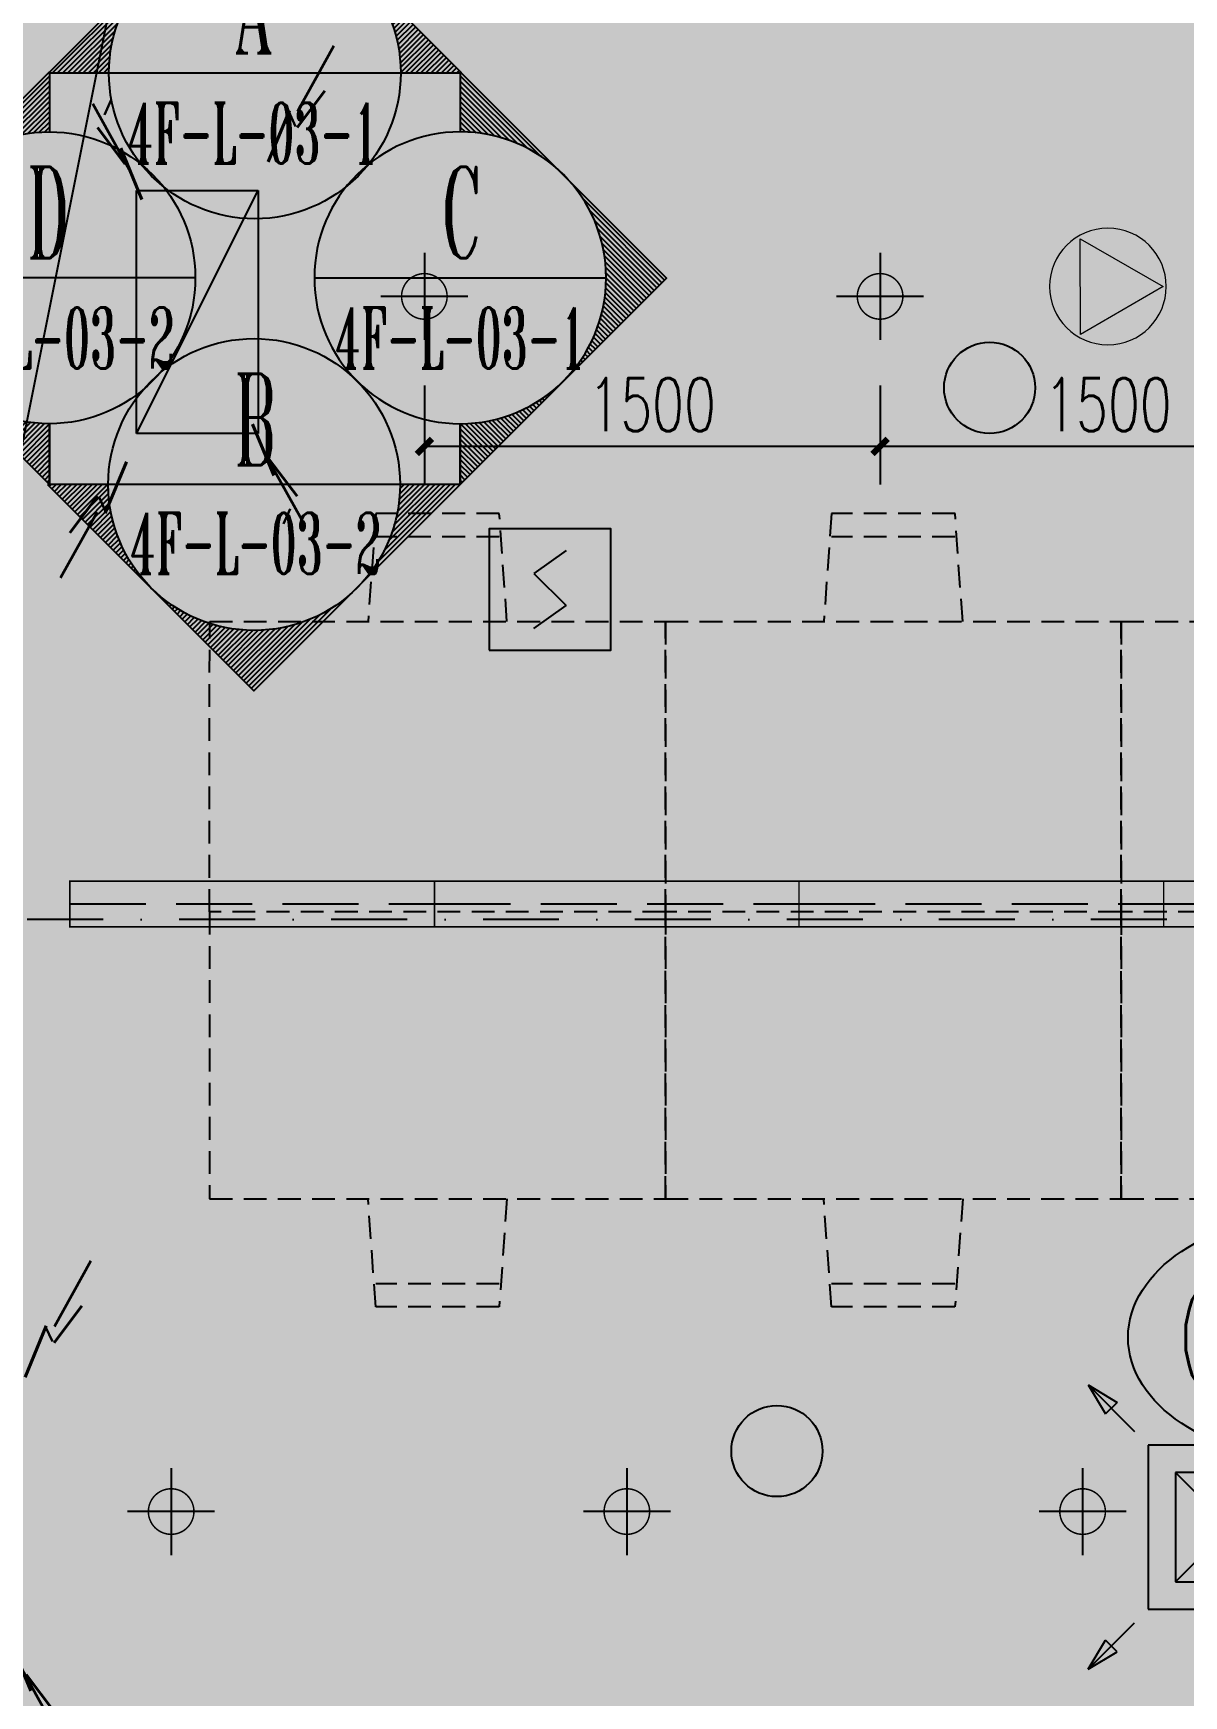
# Model space of a CAD drawing. Extents: x -354516 to 794396, y -401250 to -150594.
# Drawn here: x 16260 to 20047, y -354005 to -348533 of the extents above; entities that cross this region are included whole.
import ezdxf
from ezdxf.enums import TextEntityAlignment as Align

# ---------------------------------------------------------------- set-up
doc = ezdxf.new("R2010")
doc.units = 0
doc.header["$LTSCALE"] = 1000
doc.header["$MEASUREMENT"] = 0
for name, pattern in [('$0$HIDDEN', [0.375, 0.25, -0.125, 0, 0]), ('DASH', [0.35, 0.25, -0.1]), ('DASHDOT2', [0.5, 0.25, -0.125, 0, -0.125]), ('DOTE', [2.4200000000000004, 2, -0.2, 0.02, -0.2])]:
    doc.linetypes.add(name, pattern=pattern)
for name, color, linetype in [('0-吊顶材质', 251, 'Continuous'), ('0-吊顶边界', 36, 'Continuous'), ('0-火灾自动报警', 1, 'Continuous'), ('0-灯具', 20, 'Continuous'), ('0-灯具1', 40, 'Continuous'), ('0-灯具修改0109', 140, 'Continuous'), ('A-轴线1', 1, 'DOTE'), ('A填-灰度80', 252, 'Continuous'), ('A标-文字', 7, 'Continuous'), ('A标-索引', 3, 'Continuous'), ('BPM', 4, 'Continuous'), ('LINE', 11, 'Continuous'), ('M-DUCT-S-DIFF', 6, 'DASH'), ('PUB_DIM', 3, 'Continuous'), ('S-PLT', 30, 'Continuous'), ('SN', 3, 'Continuous'), ('text', 7, 'Continuous'), ('Z-110', 110, 'Continuous'), ('墙体', 7, 'Continuous'), ('家具1', 61, 'Continuous')]:
    doc.layers.add(name, color=color, linetype=linetype)
doc.layers.add('0-地面材质_material hatch', color=251, linetype='Continuous', transparency=0.3)
doc.styles.add('DIM_FONT', font='SIMPLEX', dxfattribs={"width": 0.7, "bigfont": 'GBCBIG'})
doc.styles.add('HT', font='romant.shx', dxfattribs={"width": 0.8, "bigfont": 'tjhts.shx'})
doc.styles.add('HZ', font='tjromans.shx', dxfattribs={"width": 0.7, "bigfont": 'tjhztxt.shx'})
doc.styles.add('romans', font='romans', dxfattribs={"width": 0.7})
doc.dimstyles.new('_TCH_ARCH&&50', dxfattribs={"dimscale": 0.5, "dimtxt": 350, "dimasz": 100, "dimexe": 250, "dimexo": 300, "dimgap": 100, "dimtad": 1, "dimdec": 0, "dimzin": 0, "dimdsep": 46, "dimtxsty": 'DIM_FONT', "dimblk": 'ARCHTICK', "dimcen": 0.09, "dimclrd": 3, "dimclre": 3, "dimclrt": 7, "dimazin": 2, "dimtfac": 1, "dimtdec": 0, "dimtix": 1, "dimtmove": 2, "dimatfit": 3, "dimfxl": 0, "dimtolj": 1, "dimtzin": 0, "dimarcsym": 0})

# ---------------------------------------------------------------- blocks, each defined once
blk = doc.blocks.new('PFV1')
at = {"color": 0, "linetype": 'ByBlock', "lineweight": -2}
for p, q in [((-8.876596426136985, 246.3417198565585), (-255.8765964261368, -179.4582801434426)), ((236.3234035738633, -180.4582801434426), (-8.876596426136985, 246.3417198565585)), ((-255.8765964261368, -179.4582801434426), (236.3234035738633, -180.4582801434426))]:
    blk.add_line(p, q, dxfattribs=at)
blk.add_circle((-9.476596436230466, -37.85828015566221), 300, dxfattribs=at)
blk = doc.blocks.new('TJ-FK3')
for p, q in [((0.5, 0.5000000000109139), (-0.5, 0.5000000000109139)), ((-0.5, 0.5000000000109139), (-0.5, -0.5000000000109139)), ((0.5, -0.5000000000109139), (0.5, 0.5000000000109139)), ((-0.5, -0.5000000000109139), (0.5, -0.5000000000109139))]:
    blk.add_line(p, q)
at = {"color": 95}
blk.add_line((-0.5, -0.5000000000109139), (0.5, 0.5000000000109139), dxfattribs=at)
at = {"color": 95, "style": 'romans'}
for height, rotation, text_generation_flag, width, p in [(0.654350400000001, 311.9912634688246, 4, 0.7999999999999938, (-0.946558161143912, 1.379098507117305)), (0.654350400000001, 48.00873653117544, 6, 0.7999999999999938, (0.946558161143912, 1.379098507117305)), (0.4436329971176305, 320.4926385295876, 4, 0.7999999999999909, (-0.7543717489952542, 0.9428834698555875)), (0.1337774737157268, 41.99126346882271, 4, 0.7999999999999959, (-0.8762879117875855, 0.7825028944571386)), (0.4436329971176255, 123.4898884080581, 6, 0.8000000000000188, (-0.9503797233537625, 0.7664512077863037)), (0.4436329971176255, 236.5101115919419, 4, 0.8000000000000188, (0.9503797233537625, 0.7664512077863037)), (0.4436329971176305, 39.50736147041247, 6, 0.7999999999999909, (0.7543717489952542, 0.9428834698555875)), (0.1337774737157268, 318.0087365311772, 6, 0.7999999999999959, (0.8762879117875855, 0.7825028944571386)), (0.4436329971176305, 219.5073614704124, 6, 0.7999999999999909, (-0.7543717489952542, -0.9428834698555875)), (0.4436329971176255, 56.51011159194187, 4, 0.8000000000000188, (-0.9503797233537625, -0.7664512077863037)), (0.4436329971176255, 303.4898884080581, 6, 0.8000000000000188, (0.9503797233537625, -0.7664512077863037)), (0.4436329971176305, 140.4926385295875, 4, 0.7999999999999909, (0.7543717489952542, -0.9428834698555875)), (0.1337774737157268, 138.0087365311773, 6, 0.7999999999999959, (-0.8762879117875855, -0.7825028944571386)), (0.1337774737157268, 221.9912634688228, 4, 0.7999999999999959, (0.8762879117875855, -0.7825028944571386)), (0.654350400000001, 228.0087365311754, 6, 0.7999999999999938, (-0.946558161143912, -1.379098507117305)), (0.654350400000001, 131.9912634688245, 4, 0.7999999999999938, (0.946558161143912, -1.379098507117305))]:
    blk.add_text('-', height=height, rotation=rotation, dxfattribs=dict(at, text_generation_flag=text_generation_flag, width=width)).set_placement(p)
blk = doc.blocks.new('TJ-FK1')
at = {"color": 95}
for p, q in [((-1.299264068719822, 1.299264068715274), (-1.034099025766409, 1.140165042943408)), ((-1.299264068710727, 1.299264068711636), (-0.8749999999990905, 0.875)), ((-1.299264068714365, 1.29926406872255), (-1.140165042942499, 1.034099025768228)), ((1.299264068710727, 1.299264068711636), (0.8749999999990905, 0.875)), ((1.299264068719822, 1.299264068715274), (1.034099025766409, 1.140165042943408)), ((1.299264068714365, 1.29926406872255), (1.140165042942499, 1.034099025768228)), ((-1.140165042943408, 1.03409902576459), (-1.034099025766409, 1.140165042943408)), ((1.140165042943408, 1.03409902576459), (1.034099025766409, 1.140165042943408)), ((-1.299264068710727, -1.299264068715274), (-0.8749999999990905, -0.875000000003638)), ((1.299264068710727, -1.299264068715274), (0.8749999999990905, -0.875000000003638)), ((-1.299264068714365, -1.299264068726188), (-1.140165042942499, -1.034099025771866)), ((-1.140165042943408, -1.034099025768228), (-1.034099025766409, -1.140165042947046)), ((1.140165042943408, -1.034099025768228), (1.034099025766409, -1.140165042947046)), ((1.299264068714365, -1.299264068726188), (1.140165042942499, -1.034099025771866)), ((-1.299264068719822, -1.299264068718912), (-1.034099025766409, -1.140165042947046)), ((1.299264068719822, -1.299264068718912), (1.034099025766409, -1.140165042947046))]:
    blk.add_line(p, q, dxfattribs=at)
for p, q in [((-0.75, 0.75), (0.7500000000004547, 0.75)), ((-0.75, -0.750000000003638), (-0.75, 0.75)), ((0.7500000000004547, 0.75), (0.7500000000009095, -0.75)), ((-0.5, -0.5), (-0.5, 0.5)), ((-0.5, 0.5), (0.5, 0.5)), ((0.5, 0.5), (0.5, -0.5)), ((0.5, -0.5), (-0.5, -0.5)), ((0.7500000000009095, -0.75), (-0.75, -0.750000000003638))]:
    blk.add_line(p, q)
at = {"color": 251}
for p, q in [((-0.5, -0.5), (0.5, 0.5)), ((0.5, -0.5), (-0.5, 0.5))]:
    blk.add_line(p, q, dxfattribs=at)
blk.add_point((0, 0))
blk = doc.blocks.new('$TwtSys$00000128')
h = blk.add_hatch(color=8)
h.dxf.hatch_style = 1
edge = h.paths.add_edge_path()
edge.add_arc((0, 0), 1, 0, 360)
blk.add_circle((0, 0, 9.999999999999692e-09), 1)
blk = doc.blocks.new('YG')
at = {"layer": 'BPM', "color": 6, "ltscale": 2}
for p, q in [((53.03300858906005, 328.0330085889436), (-53.03300858894363, 253.03300858906)), ((-53.03300858894363, 253.03300858906), (53.03300858906005, 146.9669914110564)), ((-53.03300858906005, 71.96699141105637), (53.03300858906005, 146.9669914110564))]:
    blk.add_line(p, q, dxfattribs=at)
at = {"layer": 'BPM'}
blk.add_lwpolyline([(-200, 0), (200, 0), (200, 400), (-200, 400)], close=True, dxfattribs=at)
blk = doc.blocks.new('GRID')
at = {"layer": '墙体', "color": 250, "linetype": 'DASHDOT2', "lineweight": -3}
blk.add_line((107436.3835067166, 33586.54070517188), (-19063.61649328339, 33586.54070517188), dxfattribs=at)
blk = doc.blocks.new('TL-02')
at = {"layer": 'SN'}
blk.add_ellipse((0, 0), major_axis=(-6, 0), ratio=0.6666666666666666, dxfattribs=at)
at = {"layer": 'SN', "color": 6, "style": 'HZ', "width": 0.7}
blk.add_attdef('A', text='', height=4.5, dxfattribs=at).set_placement((0, 0), align=Align.MIDDLE_CENTER)
blk = doc.blocks.new('A$C21183209')
at = {"layer": '0-灯具1', "color": 3, "linetype": 'DASH'}
blk.add_line((0, 75), (1200, 75), dxfattribs=at)
at = {"layer": '0-灯具1', "const_width": 5}
blk.add_lwpolyline([(0, 0), (1200, 0), (1200, 150), (0, 150)], close=True, dxfattribs=at)
blk = doc.blocks.new('sdhdfhfdhfhfgffff')
at = {"layer": '0-灯具1'}
for points in [[(0, 143.1818181818235), (0, -143.1818181818235)], [(-143.1818181818235, 0), (143.1818181818235, 0)]]:
    blk.add_lwpolyline(points, dxfattribs=at)
at = {"layer": '0-灯具1', "const_width": 5}
for points in [[(0, 75, 1), (0, -75, 7.992132572553525)], [(0, 75, -1), (0, -75, -7.992132572553525)]]:
    blk.add_lwpolyline(points, format="xyb", dxfattribs=at)
blk = doc.blocks.new('_ArchTick')
at = {"color": 0, "linetype": 'ByBlock', "const_width": 0.4}
blk.add_lwpolyline([(-0.5, -0.5), (0.5, 0.5)], dxfattribs=at)
blk = doc.blocks.new('*D434')
at = {"layer": 'Defpoints', "color": 0}
for p in [(19047.3888335199, -349542.2304539027), (20547.3888335199, -349542.2304539027), (19047.3888335199, -349892.9834655477)]:
    blk.add_point(p, dxfattribs=at)
at = {"layer": 'PUB_DIM', "color": 3, "lineweight": -2}
for p, q in [((19047.3888335199, -349692.2304539027), (19047.3888335199, -350017.9834655477)), ((20547.3888335199, -349692.2304539027), (20547.3888335199, -350017.9834655477)), ((20547.3888335199, -349892.9834655477), (19047.3888335199, -349892.9834655477))]:
    blk.add_line(p, q, dxfattribs=at)
at = {"layer": 'PUB_DIM', "color": 3, "lineweight": -2, "xscale": 50, "yscale": 50, "zscale": 50, "rotation": 180}
blk.add_blockref('_ArchTick', (19047.3888335199, -349892.9834655477), dxfattribs=at)
at = {"layer": 'PUB_DIM', "color": 3, "lineweight": -2, "xscale": 50, "yscale": 50, "zscale": 50}
blk.add_blockref('_ArchTick', (20547.3888335199, -349892.9834655477), dxfattribs=at)
at = {"layer": 'PUB_DIM', "color": 7, "insert": (19797.3888335199, -349755.4834655477), "char_height": 175, "attachment_point": 5, "style": 'DIM_FONT'}
blk.add_mtext('\\A1;1500', dxfattribs=at)
blk = doc.blocks.new('*D435')
at = {"layer": 'Defpoints', "color": 0}
for p in [(17547.3888335199, -349542.2304539027), (19047.3888335199, -349542.2304539027), (17547.3888335199, -349892.9834655477)]:
    blk.add_point(p, dxfattribs=at)
at = {"layer": 'PUB_DIM', "color": 3, "lineweight": -2}
for p, q in [((17547.3888335199, -349692.2304539027), (17547.3888335199, -350017.9834655477)), ((19047.3888335199, -349692.2304539027), (19047.3888335199, -350017.9834655477)), ((19047.3888335199, -349892.9834655477), (17547.3888335199, -349892.9834655477))]:
    blk.add_line(p, q, dxfattribs=at)
at = {"layer": 'PUB_DIM', "color": 3, "lineweight": -2, "xscale": 50, "yscale": 50, "zscale": 50, "rotation": 180}
blk.add_blockref('_ArchTick', (17547.3888335199, -349892.9834655477), dxfattribs=at)
at = {"layer": 'PUB_DIM', "color": 3, "lineweight": -2, "xscale": 50, "yscale": 50, "zscale": 50}
blk.add_blockref('_ArchTick', (19047.3888335199, -349892.9834655477), dxfattribs=at)
at = {"layer": 'PUB_DIM', "color": 7, "insert": (18297.3888335199, -349755.4834655477), "char_height": 175, "attachment_point": 5, "style": 'DIM_FONT'}
blk.add_mtext('\\A1;1500', dxfattribs=at)
blk = doc.blocks.new('A$C60322C3B')
at = {"layer": 'A标-索引'}
h = blk.add_hatch(dxfattribs=at)
h.set_pattern_fill('ANSI31', color=3, scale=10, style=0)
h.set_pattern_definition([(45, (-499755.9274758964, -166059.0656559148), (-11.22532015133644, 11.22532015133644), [])])
edge = h.paths.add_edge_path()
edge.add_line((-451.4783820866141, 452.4577604662627), (-904.284684085229, -0.3485404054517858))
edge.add_line((-904.2846840852872, -0.3485404053935781), (-639.0368938521133, -0.3485407547559589))
edge.add_ellipse((1.327918718568981, -0.3485415987670422), major_axis=(-0.4054723741044724, 640.3646842939327), ratio=0.9999999998537377, start_angle=404.963720827264, end_angle=449.9637208272668, ccw=False)
edge = h.paths.add_edge_path()
edge.add_line((1.327919911826029, 905.2640613380354), (-451.4783820866141, 452.4577604662627))
edge.add_ellipse((1.327918718801811, -0.3485415984177962), major_axis=(0.0001325876241709353, 640.3648126643536), ratio=0.9999999998537082, start_angle=315.00001178763426, end_angle=405.00001178762705, ccw=False)
edge.add_line((454.134220717242, 452.4577592734713), (1.327919911767822, 905.2640613380936))
edge = h.paths.add_edge_path()
edge.add_line((906.9405215231236, -0.3485427916748449), (454.1342207171838, 452.4577592734131))
edge.add_ellipse((1.327918719034642, -0.3485415987670422), major_axis=(-0.1922822936071592, 640.3647837962156), ratio=0.9999999998534758, start_angle=269.9827957249632, end_angle=314.9827957249526, ccw=False)
edge.add_line((641.6927312898915, -0.3485424417303875), (906.94052152324, -0.3485427916748449))
at = {"layer": 'A标-索引', "color": 60}
blk.add_line((-904.2846840852872, -0.3485404053935781), (906.9405215231236, -0.3485427910927683), dxfattribs=at)
blk.add_lwpolyline([(906.9405215231236, -0.3485427910927683), (1.327919911593199, 905.2640613380354), (-904.2846840852872, -0.3485404053935781)], dxfattribs=at)
blk.add_circle((0, 0), 640.3648125708895, dxfattribs=at)
at = {"layer": 'A标-文字', "color": 4, "style": 'HT', "width": 0.7}
for tag, p in [('E', (-5.460666131228209, 286.5336820804514)), ('-', (24.09126845281571, -264.1707114572637))]:
    blk.add_attdef(tag, text='', height=350, rotation=0.5956162231914178, dxfattribs=at).set_placement(p, align=Align.MIDDLE_CENTER)
blk = doc.blocks.new('A$C3EF60822')
at = {"layer": 'A填-灰度80'}
h = blk.add_hatch(dxfattribs=at)
h.set_pattern_fill('ANSI31', color=256, scale=10, style=0)
h.set_pattern_definition([(44.99999999999999, (-498751.2942502147, -165054.4324314244), (-11.22532015133644, 11.22532015133644), [])])
edge = h.paths.add_edge_path()
edge.add_line((-452.4577598054893, 451.4783826828934), (0.348541596555151, 904.2846840849379))
edge.add_line((0.3485415964532876, 904.2846840848797), (0.3485415964532876, 639.0368938516767))
edge.add_ellipse((0.3485415966715664, -1.327918719151057), major_axis=(-452.806301402132, 452.8063014021317), ratio=0.999999999999968, start_angle=-44.9999999999853, end_angle=1.103016363531548e-11)
edge = h.paths.add_edge_path()
edge.add_line((-905.2640612074174, -1.327918719442096), (-452.4577598055475, 451.478382682777))
edge.add_ellipse((0.3485415964387357, -1.327918719151057), major_axis=(-452.8063014020444, 452.8063014020444), ratio=0.9999999999999679, start_angle=0, end_angle=89.99999999999818)
edge.add_line((-452.4577598054893, -454.1342201211955), (-905.2640612073592, -1.327918719354784))
edge = h.paths.add_edge_path()
edge.add_line((0.348541596904397, -906.9405215235893), (-452.457759805664, -454.1342201211664))
edge.add_ellipse((0.3485415966715664, -1.327918719267473), major_axis=(452.8063014021027, 452.8063014021026), ratio=0.9999999999999467, start_angle=179.9999999999779, end_angle=224.9999999999807)
edge.add_line((0.3485415964387357, -641.6927312901244), (0.3485415969626047, -906.9405215235893))
at = {"color": 60}
for p, q in [((0.3485415964532876, 904.2846840848797), (0.2468180223368108, 640.3647650049534)), ((640.3648125708569, 3.403984010219574e-07), (-640.3648125708569, -3.403984010219574e-07)), ((0.3485415964387357, -906.9405215235893), (0, -640.3648125708569))]:
    blk.add_line(p, q, dxfattribs=at)
for points in [[(0.3485415964387357, -906.9405215235893), (-905.2640612074174, -1.327918719034642), (0.3485415964532876, 904.2846840848797)], [(0.3485415964532876, 904.2846840848797), (0.3485415964387357, 640.3647177177481)], [(0.3485415964387357, -640.3647177177481), (0.3485415964387357, -906.9405215235893)]]:
    blk.add_lwpolyline(points, dxfattribs=at)
blk.add_circle((0, 0), 640.3648125708894, dxfattribs=at)
at = {"layer": 'A标-文字', "color": 4, "style": 'HT', "width": 0.7}
for tag, p in [('X', (150.9757389156131, 346.4964550924499)), ('XX', (337.5704697009757, -202.5753468793408))]:
    blk.add_attdef(tag, text='', height=350, rotation=0.5956162215543248, dxfattribs=at).set_placement(p, align=Align.MIDDLE_CENTER)

msp = doc.modelspace()

# ---------------------------------------------------------------- hatches: boundary and pattern name
at = {"layer": '0-吊顶材质'}
h = msp.add_hatch(dxfattribs=at)
h.set_pattern_fill('AR-SAND', color=256, scale=112.5)
h.set_pattern_definition([(37.50000000000001, (-498310856.1664238, -3090192758.000448), (-7.086752787330918, 216.7676740139804), [0, -171, 0, -191.25, 0, -182.8125]), (7.499999999999999, (-498310856.1664238, -3090192758.000448), (199.0998793426193, 317.4914323383458), [0, -92.25, 0, -154.125, 0, -59.0625]), (327.5, (-498310994.5414238, -3090192758.000448), (350.3409594470432, 0.636643522908556), [0, -56.25, 0, -202.5, 0, -264.375]), (317.5, (-498310994.5414238, -3090192758.000448), (338.189243014383, 98.73850105510306), [0, -28.125, 0, -132.75, 0, -151.875])])
edge = h.paths.add_edge_path()
edge.add_line((13410.05272179973, -363949.9960022294), (12472.26006251705, -363949.9986601197))
edge.add_line((12472.26006251705, -363949.9986601197), (14236.00433451068, -355100.8009658181))
edge.add_arc((14199.67292004955, -354803.0090446793), 299.9999999537706, 276.9558630907644, 420.5558898083394)
edge.add_line((14347.14521843326, -354541.7583580338), (15580.64391029012, -348385.2215390527))
edge.add_arc((15542.74984276426, -348087.6244292581), 300.0000001862731, 277.2566184408639, 420.0396307268638)
edge.add_line((15692.57010150087, -347827.7131171548), (17472.25979489219, -338949.9999981248))
edge.add_line((17472.25979489219, -338949.9999981248), (18410.05192333591, -338950.0000014626))
edge.add_line((18410.05192333591, -338950.0000014626), (13410.05272179973, -363949.9960022294))
at = {"layer": '0-地面材质_material hatch'}
h = msp.add_hatch(dxfattribs=at)
h.set_pattern_fill('AR-CONC', color=256, scale=75)
h.set_pattern_definition([(49.99999999999999, (-498310856.1664238, -3090192758.000448), (537.9451369505651, -47.06410123694633), [56.25, -618.75]), (355, (-498310856.1664238, -3090192758.000448), (-104.06350020975, 564.1441002750089), [45, -495]), (100.45144446, (-498310811.3376631, -3090192761.922456), (433.881635045334, 517.0799932264721), [47.80514399999991, -525.8565839999986]), (46.18420000000002, (-498310856.1664238, -3090192608.000448), (800.4309980036793, -124.1394605948074), [84.37499999999983, -928.1249999999986]), (96.63563549, (-498310789.463865, -3090192618.345428), (700.9964592556713, 730.5889505809129), [71.7077565, -788.7853199999998]), (351.1841639899999, (-498310856.1664238, -3090192608.000448), (700.9964587910798, 730.5889502024926), [67.5, -742.5000007499999]), (21, (-498310781.1664238, -3090192645.500448), (447.6802890888462, -301.9641679990041), [56.25, -618.75]), (326.0000000000001, (-498310781.1664238, -3090192645.500448), (182.4864989411863, 543.8625337851397), [45, -495]), (71.45144474, (-498310743.8597333, -3090192670.664129), (630.1667825474783, 241.8983646047654), [47.8051425, -525.856584]), (37.50000000000001, (-498310856.1664238, -3090192758.000448), (9.119891487968001, 249.6703903734836), [0, -488.9999999999999, 0, -502.5, 0, -496.875]), (7.499999999999999, (-498310856.1664238, -3090192758.000448), (197.3021530816115, 295.8087839117702), [0, -286.5, 0, -477.75, 0, -189.375]), (327.5, (-498311023.4164238, -3090192758.000448), (400.3668271293068, -16.91615380078482), [0, -187.5, 0, -585, 0, -776.25]), (317.5, (-498311098.4164238, -3090192758.000448), (437.3896270067897, 75.07873674923829), [0, -243.75, 0, -388.5, 0, -551.25])])
h.paths.add_polyline_path([(12472.25638580451, -363949.9888048493), (12503.6348581327, -363793.0957985245), (12111.39802974591, -363714.6487555825), (13048.99857556949, -359026.6748895966), (13441.22250688205, -359105.163037809), (13480.44558256993, -358909.0468535744), (13283.04174210823, -358869.4359917637), (13573.29245056904, -357397.7801194187), (13770.71308720241, -357437.3070001923), (13813.84172541032, -357242.0592885338), (13421.31311953197, -357163.9950914704), (14725.32692778239, -350643.0137410485), (15117.35159462819, -350721.4183521591), (15156.56627822051, -350525.3441276871), (14959.59179626091, -350485.8187152601), (15253.77445290668, -349014.905431912), (15450.76492458711, -349054.3468671166), (15489.96242129931, -348858.3565626465), (15097.87227851281, -348779.8945889794), (15738.16794294248, -345579.993238958), (16130.52994388471, -345658.5090318047), (16169.75301951299, -345462.3928480469), (15972.5729871421, -345423.0005990124), (16268.12786102583, -343952.3183780765), (16463.94285631309, -343991.4376211487), (16503.14916277061, -343795.40528396), (16112.28186804185, -343717.2321458184), (17048.62119007239, -339028.4315166794), (17440.85801851878, -339106.8785600983), (17472.23636311421, -338949.9861917816), (28663.02513820062, -338949.4882088028), (28664.41386425624, -339850.0971746765), (28866.98744130263, -339850.0968327843), (24125.06425225863, -363049.8828559243), (23741.09465909133, -363049.8831591927), (23741.09536868463, -363949.4726777397)])

# ---------------------------------------------------------------- linework, layer by layer
at = {"layer": '0-吊顶边界'}
msp.add_lwpolyline([(13410.05272179973, -363949.9960022294), (12472.26006251705, -363949.9986601197), (14236.00433451068, -355100.8009658181, 0.7238794543061171), (14347.14521843326, -354541.7583580338), (15580.64391029012, -348385.2215390527, 0.7184605055316894), (15692.57010150087, -347827.7131171548), (17472.25979489219, -338949.9999981248), (18410.05192333591, -338950.0000014626)], format="xyb", close=True, dxfattribs=at)
at = {"layer": '0-灯具', "linetype": '$0$HIDDEN', "ltscale": 0.005, "const_width": 50}
msp.add_lwpolyline([(18288.57855946984, -338950.0065670335), (13288.55435616936, -363949.9976048791)], dxfattribs=at)
at = {"layer": '0-灯具修改0109'}
msp.add_lwpolyline([(15861.31625620567, -357415.5941671398, 0, 75, 0.5), (15861.31625620567, -356640.4145575811, 0, 75, 0.5), (15861.31625620567, -355946.8339612782, 0, 75, 0.5), (15861.31625620567, -355212.4545927723, 0, 75, 0.5), (15861.31625620567, -354518.8725276198, 0, 75, 0.5), (15861.31625620567, -353743.6943869109, 0, 75, 0.5), (15861.31625620567, -352764.5209163364, 0, 75, 0.5), (16473.7253473351, -352764.5209163364, 0, 75, 0.5), (16473.7253473351, -352111.7390922369, 0, 75, 0.5), (16473.7253473351, -351214.1646349186, 0, 75, 0.5), (16473.7253473351, -350357.3874809537, 0, 75, 0.5), (17045.30437061528, -350357.3874809537, 0, 75, 0.5), (17045.30437061528, -349582.2093402448, 0, 75, 0.5), (17045.30437061528, -348725.4321862797, 0, 75, 0.5), (17045.30437061528, -348031.851589977, 0, 75, 0.5)], format="xyseb", dxfattribs=at)
at = {"layer": '家具1', "color": 137, "linetype": '$0$HIDDEN', "ltscale": 0.3}
for p, q in [((17387.60407971887, -350113.7948449402), (17362.18102003927, -350469.3931970688)), ((17794.00407886428, -350113.8211989206), (17387.60407971887, -350113.7948449402)), ((17819.38101907815, -350469.4228452967), (17794.00407886428, -350113.8211989206)), ((18887.60407656498, -350113.8921160293), (18862.18101688538, -350469.4904681579)), ((19294.00407571039, -350113.9184700098), (18887.60407656498, -350113.8921160293)), ((19319.38101592426, -350469.5201163859), (19294.00407571039, -350113.9184700098)), ((17793.99913749295, -350190.0211987604), (17387.59913834754, -350189.99484478)), ((19293.99913433906, -350190.1184698496), (18887.59913519365, -350190.0921158692)), ((16840.71905296715, -351424.9593836289), (16840.78102113566, -350469.3593856381)), ((16840.78102113566, -350469.3593856381), (18340.78101798177, -350469.4566567273)), ((18340.71904981326, -351425.0566547181), (18340.78101798177, -350469.4566567273)), ((18340.78101798177, -350469.4566567273), (18340.71904981326, -351425.0566547181)), ((18340.7190498081, -351425.0566550713), (18340.78101797661, -350469.4566570806)), ((18340.78101798177, -350469.4566567273), (19840.78101482788, -350469.5539278165)), ((19840.78101482788, -350469.5539278165), (19840.71904665937, -351425.1539258072)), ((19840.71904665421, -351425.1539261605), (19840.78101482272, -350469.5539281697)), ((19840.78101482272, -350469.5539281697), (21340.78101166883, -350469.6511992589)), ((16840.71905296715, -351424.9593836289), (16840.65779708073, -352369.5754073246)), ((18340.71904981326, -351425.0566547181), (16840.71905296715, -351424.9593836289)), ((18340.71904981326, -351425.0566547181), (18340.65779392685, -352369.6726784137)), ((18340.65779392685, -352369.6726784137), (18340.71904981326, -351425.0566547181)), ((18340.7190498081, -351425.0566550713), (18340.65779392169, -352369.672678767)), ((19840.71904665937, -351425.1539258072), (18340.71904981326, -351425.0566547181)), ((19840.65779077296, -352369.7699495029), (19840.71904665937, -351425.1539258072)), ((19840.71904665421, -351425.1539261605), (19840.6577907678, -352369.7699498562)), ((21340.71904350032, -351425.2511972496), (19840.71904665421, -351425.1539261605)), ((16840.65779708073, -352369.5754073246), (18340.65779392685, -352369.6726784137)), ((17387.43473619823, -352725.2108651313), (17362.05779598435, -352369.6092187552)), ((17819.25779502323, -352369.6388669832), (17793.83473534364, -352725.2372191117)), ((18340.65779392685, -352369.6726784137), (19840.65779077296, -352369.7699495029)), ((18887.43473304434, -352725.3081362204), (18862.05779283046, -352369.7064898444)), ((19319.25779186934, -352369.7361380723), (19293.83473218975, -352725.3344902009)), ((19840.6577907678, -352369.7699498562), (21340.65778761391, -352369.8672209453)), ((17793.83967671496, -352649.0372192719), (17387.43967756955, -352649.0108652915)), ((19293.83967356108, -352649.134490361), (18887.43967441566, -352649.1081363806)), ((17793.83473534364, -352725.2372191117), (17387.43473619823, -352725.2108651313)), ((19293.83473218975, -352725.3344902009), (18887.43473304434, -352725.3081362204))]:
    msp.add_line(p, q, dxfattribs=at)

# ---------------------------------------------------------------- block references
at = {"layer": '0-火灾自动报警', "color": 1, "lineweight": 13, "xscale": -0.6400000000000001, "yscale": 0.6400000000000001, "zscale": 0.6400000000000001, "rotation": 270}
msp.add_blockref('PFV1', (19821.6236334912, -349360.4841371881), dxfattribs=at)
at = {"layer": '0-灯具1', "xscale": -1}
for p in [(17547.3888335199, -349399.0486357209), (19047.3888335199, -349399.0486357209), (16713.98451380018, -353399.0485687252), (18213.98451380018, -353399.0485687252), (19713.98451380018, -353399.0485687252)]:
    msp.add_blockref('sdhdfhfdhfhfgffff', p, dxfattribs=at)
at = {"layer": '0-灯具1', "xscale": -1, "rotation": 180}
for p in [(16380.69639386266, -351324.0000014626), (17580.69639386266, -351324.0000014626), (18780.69639386266, -351324.0000014626), (19980.69639386266, -351324.0000014626)]:
    msp.add_blockref('A$C21183209', p, dxfattribs=at)
at = {"layer": 'A-轴线1'}
msp.add_blockref('GRID', (-41936.38350665566, -385036.5407097827), dxfattribs=at)
at = {"layer": 'A标-索引'}
ref = msp.add_blockref('A$C60322C3B', (16989.43374247888, -348663.2626183484), dxfattribs=dict(at, xscale=0.75, yscale=0.75, zscale=0.75))
ref.add_attrib('XX', '4F-L-03-1', dxfattribs={"layer": 'text', "color": 4, "height": 200, "style": 'HT', "width": 0.5}).set_placement((16984.37465831956, -348861.3906519414), align=Align.MIDDLE_CENTER)
ref.add_attrib('X', 'A', dxfattribs={"layer": 'text', "color": 4, "height": 300, "style": 'HT', "width": 0.5}).set_placement((16985.33824288046, -348448.3623567881), align=Align.MIDDLE_CENTER)
ref = msp.add_blockref('A$C3EF60822', (16313.29831844021, -349337.8116130585), dxfattribs=dict(at, xscale=0.75, yscale=0.75, zscale=0.75))
ref.add_attrib('XX', '4F-L-03-2', dxfattribs={"layer": 'text', "color": 4, "height": 200, "style": 'HT', "width": 0.5}).set_placement((16312.06296774994, -349535.9396466514), align=Align.MIDDLE_CENTER)
ref.add_attrib('X', 'D', dxfattribs={"layer": 'text', "color": 4, "height": 300, "style": 'HT', "width": 0.5}).set_placement((16309.20281884179, -349122.9113514982), align=Align.MIDDLE_CENTER)
ref = msp.add_blockref('A$C3EF60822', (17665.56916651755, -349337.8116130585), dxfattribs=dict(at, xscale=-0.75, yscale=0.75, zscale=0.75))
ref.add_attrib('XX', '4F-L-03-1', dxfattribs={"layer": 'text', "color": 4, "height": 200, "style": 'HT', "width": 0.5}).set_placement((17666.80451720781, -349535.9396466514), align=Align.MIDDLE_CENTER)
ref.add_attrib('X', 'C', dxfattribs={"layer": 'text', "color": 4, "height": 300, "style": 'HT', "width": 0.5}).set_placement((17669.66466611598, -349122.9113514982), align=Align.MIDDLE_CENTER)
ref = msp.add_blockref('A$C60322C3B', (16987.09424725626, -350018.2784095052), dxfattribs=dict(at, xscale=0.75, yscale=0.75, zscale=0.75, rotation=180))
ref.add_attrib('XX', '4F-L-03-2', dxfattribs={"layer": 'text', "color": 4, "height": 200, "rotation": 2.668042644536231e-08, "style": 'HT', "width": 0.5}).set_placement((16992.15333121302, -350211.7960394883), align=Align.MIDDLE_CENTER)
ref.add_attrib('X', 'B', dxfattribs={"layer": 'text', "color": 4, "height": 300, "rotation": 2.668042644536231e-08, "style": 'HT', "width": 0.5}).set_placement((16991.18974694828, -349804.3756231279), align=Align.MIDDLE_CENTER)
at = {"layer": 'LINE'}
msp.add_blockref('YG', (17960.9562313544, -350563.7208023774), dxfattribs=at)
at = {"layer": 'M-DUCT-S-DIFF', "xscale": -800, "yscale": 400, "rotation": 270}
for p in [(16800.00000006091, -349450.0000014629), (16000.00000006091, -353450.0000014629)]:
    msp.add_blockref('TJ-FK3', p, dxfattribs=at)
at = {"layer": 'M-DUCT-S-DIFF', "xscale": -360, "yscale": 360, "zscale": 0.8000000000000114, "rotation": 270}
msp.add_blockref('TJ-FK1', (20200.00000006091, -353450.000001463), dxfattribs=at)
at = {"layer": 'S-PLT', "xscale": 150.0000015, "yscale": 150.0000015, "zscale": 150.0000015}
for p in [(19408.05366651317, -349700.0000014305), (18708.05478358794, -353200.0000014305)]:
    msp.add_blockref('$TwtSys$00000128', p, dxfattribs=at)
at = {"layer": 'Z-110'}
ref = msp.add_blockref('TL-02', (20463.67036225367, -352825.6686240602), dxfattribs=dict(at, xscale=100, yscale=100, zscale=100))
ref.add_attrib('A', 'OPEN', dxfattribs={"color": 6, "height": 350, "rotation": 5.20935326345699e-08, "style": 'HZ', "width": 0.7}).set_placement((20463.67036225367, -352825.6686240602), align=Align.MIDDLE_CENTER)

# ---------------------------------------------------------------- dimensions: what is measured, and where the dimension line sits
at = {"layer": 'PUB_DIM', "color": 250}
for base, p1, p2, picture, middle in [((17547.3888335199, -349892.9834655477), (19047.3888335199, -349542.2304539027), (17547.3888335199, -349542.2304539027), '*D435', (18297.3888335199, -349755.4834655477)), ((19047.3888335199, -349892.9834655477), (20547.3888335199, -349542.2304539027), (19047.3888335199, -349542.2304539027), '*D434', (19797.3888335199, -349755.4834655477))]:
    dim = msp.add_linear_dim(base=base, p1=p1, p2=p2, angle=180, dimstyle='_TCH_ARCH&&50', dxfattribs=at)
    dim.commit()
    dim.dimension.update_dxf_attribs({"geometry": picture, "text_midpoint": middle})

doc.saveas('drawing.dxf')
